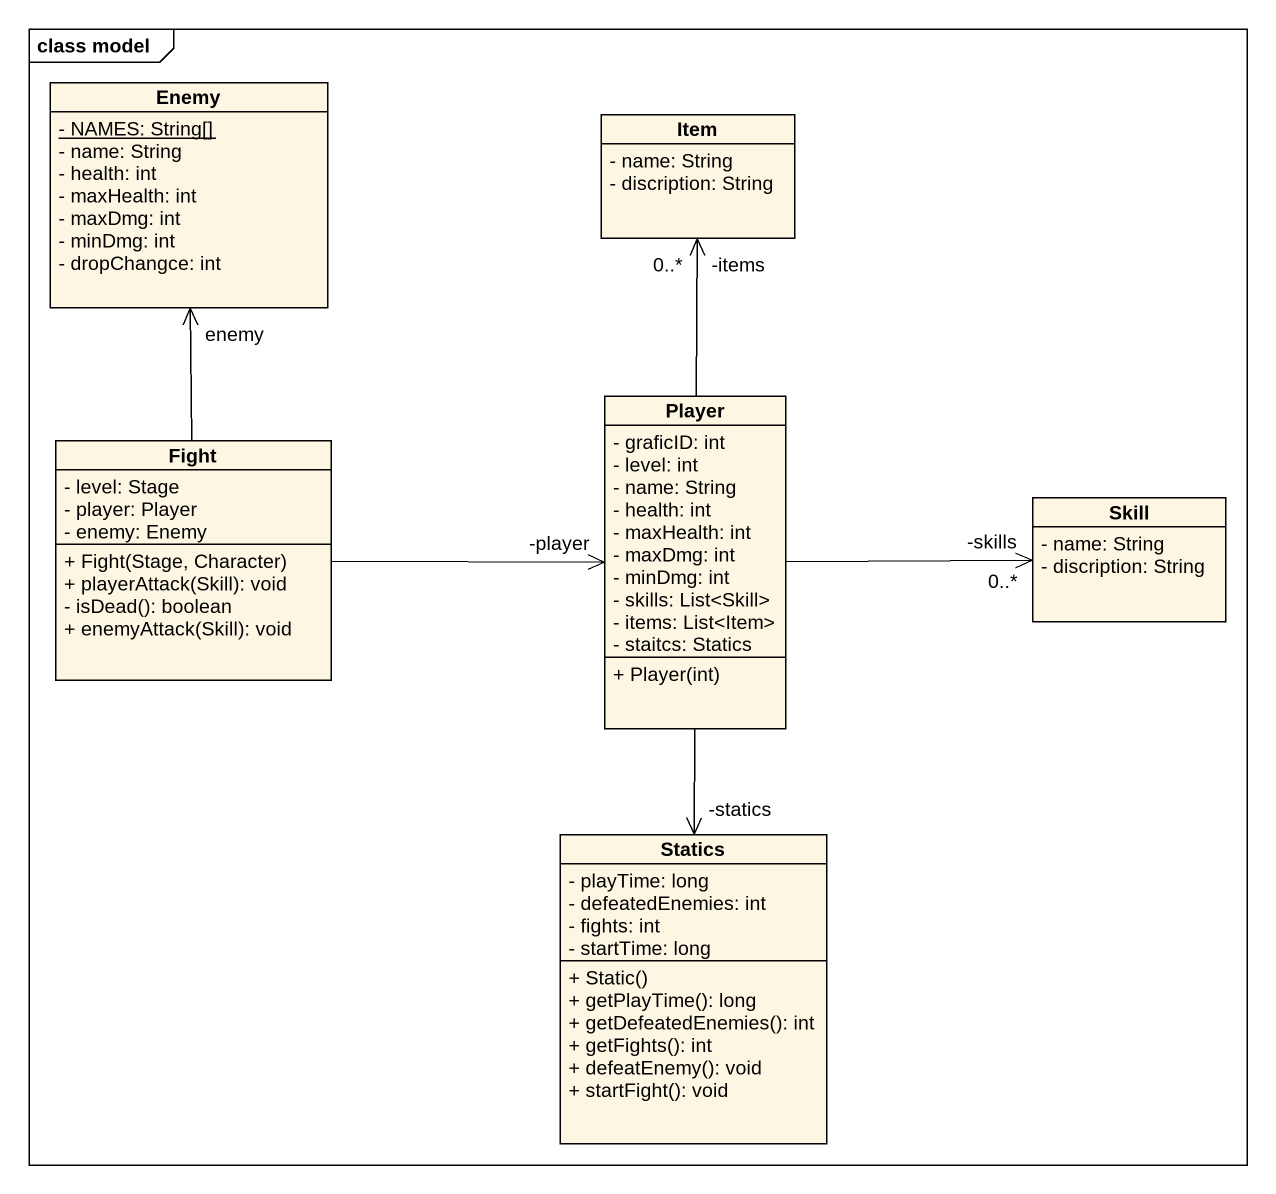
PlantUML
@startuml
mainframe class model
hide circle
hide empty members
skinparam classAttributeIconSize 0
class Enemy {
  {static} - NAMES: String[]
  - name: String
  - health: int
  - maxHealth: int
  - maxDmg: int
  - minDmg: int
  - dropChangce: int
}
class Item {
  - name: String
  - discription: String
}
class Player {
  - graficID: int
  - level: int
  - name: String
  - health: int
  - maxHealth: int
  - maxDmg: int
  - minDmg: int
  - skills: List<Skill>
  - items: List<Item>
  - staitcs: Statics
  + Player(int)
}
class Fight {
  - level: Stage
  - player: Player
  - enemy: Enemy
  + Fight(Stage, Character)
  + playerAttack(Skill): void
  - isDead(): boolean
  + enemyAttack(Skill): void
}
class Skill {
  - name: String
  - discription: String
}
class Statics {
  - playTime: long
  - defeatedEnemies: int
  - fights: int
  - startTime: long
  + Static()
  + getPlayTime(): long
  + getDefeatedEnemies(): int
  + getFights(): int
  + defeatEnemy(): void
  + startFight(): void
}
Player -up-> "-items\n0..*" Item
Player -right-> "-skills\n0..*" Skill
Player --> "-statics" Statics
Fight -up-> "enemy" Enemy
Fight -right-> "-player" Player
@enduml
